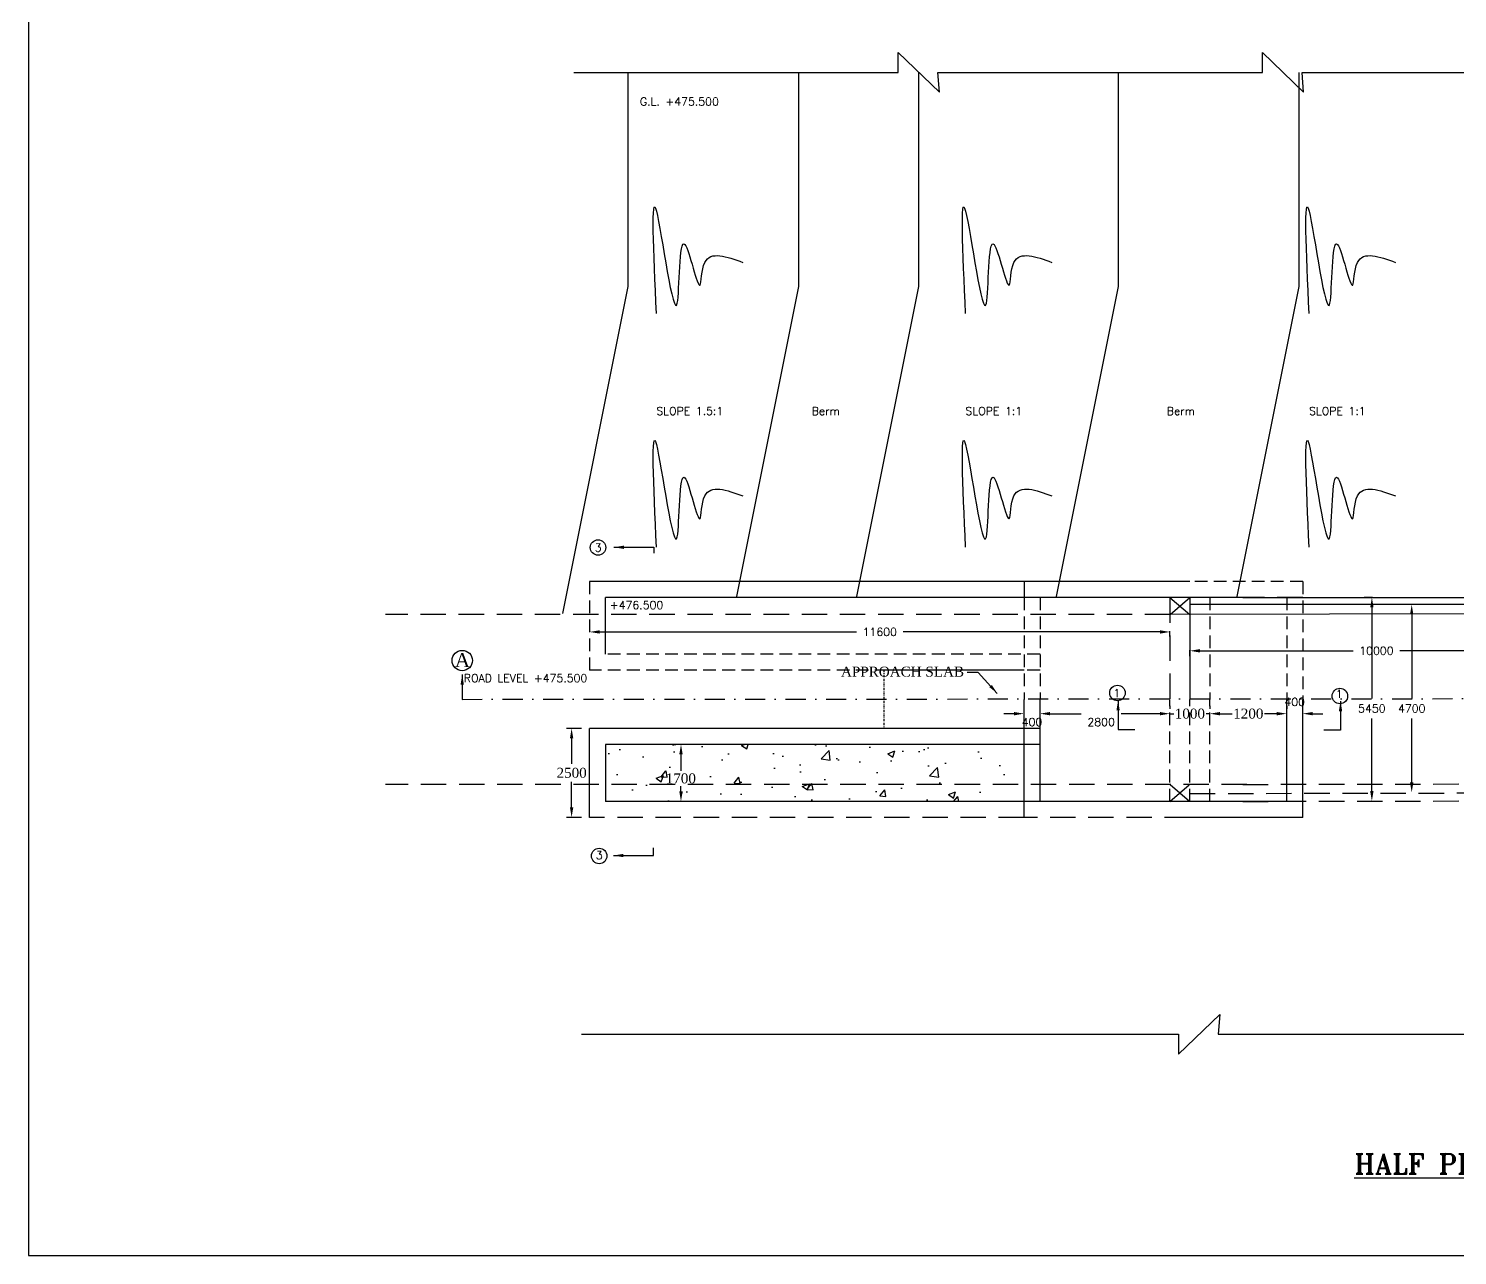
# Model space of a CAD drawing. Header units: millimetres. Extents: x 396 to 1487, y 1636 to 2989.
# Drawn here: x 396.4 to 753.3, y 1636.4 to 1943 of the extents above; entities that cross this region are included whole.
import ezdxf
from ezdxf.enums import TextEntityAlignment as Align

# ---------------------------------------------------------------- set-up
doc = ezdxf.new("R2010")
doc.units = ezdxf.units.MM
for name, pattern in [('DASHDOT', [1, 0.5, -0.25, 0, -0.25]), ('DASHDOTX2', [2, 1, -0.5, 0, -0.5]), ('HIDDEN', [9.525, 6.35, -3.175])]:
    doc.linetypes.add(name, pattern=pattern)
doc.styles.add('ROMANS', font='romans')
doc.styles.add('ROMANT', font='romant')
doc.styles.get("Standard").update_dxf_attribs({"font": 'times.ttf'})
doc.styles.add('TIMES NEW ROMAN', font='times.ttf')
doc.dimstyles.new('ISO-25', dxfattribs={"dimtxt": 2.5, "dimasz": 2.5, "dimexe": 1.25, "dimexo": 2, "dimtad": 0, "dimtih": 1, "dimtoh": 1, "dimlfac": 100, "dimtxsty": 'TIMES NEW ROMAN', "dimcen": 2.5, "dimadec": 0, "dimazin": 0, "dimtfac": 1, "dimtmove": 0, "dimatfit": 3, "dimfxl": 1, "dimarcsym": 0})
doc.dimstyles.get("Standard").update_dxf_attribs({"dimtxt": 2, "dimasz": 2.5, "dimexe": 0.18, "dimexo": 0.18, "dimgap": 1.5, "dimtad": 0, "dimtih": 1, "dimtoh": 1, "dimdec": 0, "dimlfac": 100, "dimzin": 0, "dimdsep": 46, "dimtxsty": 'ROMANS', "dimcen": 0.09, "dimadec": 0, "dimazin": 0, "dimtfac": 1, "dimtdec": 0, "dimtofl": 0, "dimtmove": 1, "dimatfit": 1, "dimfxl": 1, "dimtolj": 1, "dimtzin": 0, "dimarcsym": 0})
doc.dimstyles.new('STANDARD$0', dxfattribs={"dimscale": 88.888889, "dimtxt": 0.02, "dimasz": 0.02, "dimexe": 0.1, "dimexo": 0.1, "dimgap": 0.09, "dimtad": 2, "dimtih": 1, "dimtoh": 1, "dimdec": 0, "dimzin": 1, "dimdsep": 46, "dimtxsty": 'Standard', "dimcen": 0.09, "dimadec": 0, "dimazin": 0, "dimtfac": 1, "dimtdec": 4, "dimtofl": 0, "dimtmove": 0, "dimatfit": 3, "dimfxl": 1, "dimtolj": 1, "dimtzin": 1, "dimarcsym": 0})

# ---------------------------------------------------------------- blocks, each defined once
blk = doc.blocks.new('A$C697F229C')
at = {"style": 'ROMANT'}
blk.add_text('%%UHALF PLAN AT TOP AND HALF PLAN AT BOTTOM', height=5, dxfattribs=at).set_placement((100.38, 1), align=Align.CENTER)
blk = doc.blocks.new('*D38')
at = {"color": 0, "lineweight": -2, "transparency": 16777216}
for p, q in [((741.91, 1796.6), (741.91, 1775.6)), ((741.91, 1754.6), (741.91, 1770.6))]:
    blk.add_line(p, q, dxfattribs=at)
at = {"color": 0, "transparency": 16777216}
for points in [[(741.49, 1796.6), (742.32, 1796.6), (741.91, 1799.1)], [(741.49, 1754.6), (742.32, 1754.6), (741.91, 1752.1)]]:
    blk.add_solid(points, dxfattribs=at)
at = {"layer": 'Defpoints', "color": 0, "transparency": 16777216}
for p in [(741.91, 1799.1), (741.91, 1752.1), (741.91, 1752.1)]:
    blk.add_point(p, dxfattribs=at)
at = {"color": 0, "transparency": 16777216, "insert": (741.91, 1773.1), "char_height": 2, "attachment_point": 5, "style": 'ROMANS'}
blk.add_mtext('\\A1;4700', dxfattribs=at)
blk = doc.blocks.new('*D39')
at = {"color": 0, "lineweight": -2, "transparency": 16777216}
for p, q in [((730.05, 1800.88), (732.14, 1800.88)), ((731.96, 1798.38), (731.96, 1775.6)), ((731.96, 1752.44), (731.96, 1770.6)), ((730.06, 1749.94), (732.14, 1749.94))]:
    blk.add_line(p, q, dxfattribs=at)
at = {"color": 0, "transparency": 16777216}
for points in [[(731.54, 1798.38), (732.37, 1798.38), (731.96, 1800.88)], [(731.54, 1752.44), (732.37, 1752.44), (731.96, 1749.94)]]:
    blk.add_solid(points, dxfattribs=at)
at = {"layer": 'Defpoints', "color": 0, "transparency": 16777216}
for p in [(729.87, 1800.88), (729.88, 1749.94), (731.96, 1749.94)]:
    blk.add_point(p, dxfattribs=at)
at = {"color": 0, "transparency": 16777216, "insert": (731.96, 1773.1), "char_height": 2, "attachment_point": 5, "style": 'ROMANS'}
blk.add_mtext('\\A1;5450', dxfattribs=at)
blk = doc.blocks.new('*D40')
at = {"color": 0, "lineweight": -2, "transparency": 16777216}
for p, q in [((708.18, 1771.8), (705.68, 1771.8)), ((710.68, 1770.36), (710.68, 1771.98)), ((714.68, 1770.36), (714.68, 1771.98)), ((717.18, 1771.8), (719.68, 1771.8))]:
    blk.add_line(p, q, dxfattribs=at)
at = {"color": 0, "transparency": 16777216}
for points in [[(708.18, 1772.22), (708.18, 1771.38), (710.68, 1771.8)], [(717.18, 1772.22), (717.18, 1771.38), (714.68, 1771.8)]]:
    blk.add_solid(points, dxfattribs=at)
at = {"layer": 'Defpoints', "color": 0, "transparency": 16777216}
for p in [(714.68, 1771.8), (710.68, 1770.18), (714.68, 1770.18)]:
    blk.add_point(p, dxfattribs=at)
at = {"color": 0, "transparency": 16777216, "insert": (712.68, 1774.73), "char_height": 2, "attachment_point": 5, "style": 'ROMANS'}
blk.add_mtext('\\A1;400', dxfattribs=at)
blk = doc.blocks.new('*D41')
at = {"color": 0, "lineweight": -2, "transparency": 16777216}
for p, q in [((678.99, 1771.8), (676.49, 1771.8)), ((681.49, 1773.8), (681.49, 1773.05)), ((681.49, 1771.8), (682.46, 1771.8)), ((691.49, 1771.8), (690.53, 1771.8)), ((691.49, 1773.8), (691.49, 1773.05)), ((693.99, 1771.8), (696.49, 1771.8))]:
    blk.add_line(p, q, dxfattribs=at)
at = {"color": 0, "transparency": 16777216}
for points in [[(678.99, 1772.22), (678.99, 1771.38), (681.49, 1771.8)], [(693.99, 1772.22), (693.99, 1771.38), (691.49, 1771.8)]]:
    blk.add_solid(points, dxfattribs=at)
at = {"layer": 'Defpoints', "color": 0, "transparency": 16777216}
for p in [(681.49, 1771.8), (691.49, 1771.8), (691.49, 1771.8)]:
    blk.add_point(p, dxfattribs=at)
at = {"color": 0, "transparency": 16777216, "insert": (686.49, 1771.8), "char_height": 2.5, "attachment_point": 5, "style": 'TIMES NEW ROMAN'}
blk.add_mtext('1000', dxfattribs=at)
blk = doc.blocks.new('*D42')
at = {"color": 0, "lineweight": -2, "transparency": 16777216}
for p, q in [((686.49, 1786.18), (686.49, 1787.7)), ((688.99, 1787.52), (727.25, 1787.52)), ((777.18, 1787.52), (738.92, 1787.52)), ((779.68, 1786.59), (779.68, 1787.7))]:
    blk.add_line(p, q, dxfattribs=at)
at = {"color": 0, "transparency": 16777216}
for points in [[(688.99, 1787.94), (688.99, 1787.1), (686.49, 1787.52)], [(777.18, 1787.94), (777.18, 1787.1), (779.68, 1787.52)]]:
    blk.add_solid(points, dxfattribs=at)
at = {"layer": 'Defpoints', "color": 0, "transparency": 16777216}
for p in [(686.49, 1786), (779.68, 1787.52), (779.68, 1786.41)]:
    blk.add_point(p, dxfattribs=at)
at = {"color": 0, "transparency": 16777216, "insert": (733.09, 1787.52), "char_height": 2, "attachment_point": 5, "style": 'ROMANS'}
blk.add_mtext('\\A1;10000', dxfattribs=at)
blk = doc.blocks.new('*D49')
at = {"color": 0, "lineweight": -2, "transparency": 16777216}
for p, q in [((536.52, 1792.4), (536.52, 1792.41)), ((539.02, 1792.23), (603.17, 1792.23)), ((678.99, 1792.23), (614.84, 1792.23)), ((681.49, 1791.12), (681.49, 1792.41))]:
    blk.add_line(p, q, dxfattribs=at)
at = {"color": 0, "transparency": 16777216}
for points in [[(539.02, 1792.65), (539.02, 1791.81), (536.52, 1792.23)], [(678.99, 1792.65), (678.99, 1791.81), (681.49, 1792.23)]]:
    blk.add_solid(points, dxfattribs=at)
at = {"layer": 'Defpoints', "color": 0, "transparency": 16777216}
for p in [(536.52, 1792.22), (681.49, 1792.23), (681.49, 1790.94)]:
    blk.add_point(p, dxfattribs=at)
at = {"color": 0, "transparency": 16777216, "insert": (609.01, 1792.23), "char_height": 2, "attachment_point": 5, "style": 'ROMANS'}
blk.add_mtext('\\A1;11600', dxfattribs=at)
blk = doc.blocks.new('*D44')
at = {"color": 0, "lineweight": -2, "transparency": 16777216}
for p, q in [((642.55, 1771.8), (640.05, 1771.8)), ((645.05, 1770.36), (645.05, 1771.98)), ((649.05, 1770.36), (649.05, 1771.98)), ((651.55, 1771.8), (654.05, 1771.8))]:
    blk.add_line(p, q, dxfattribs=at)
at = {"color": 0, "transparency": 16777216}
for points in [[(642.55, 1772.22), (642.55, 1771.38), (645.05, 1771.8)], [(651.55, 1772.22), (651.55, 1771.38), (649.05, 1771.8)]]:
    blk.add_solid(points, dxfattribs=at)
at = {"layer": 'Defpoints', "color": 0, "transparency": 16777216}
for p in [(649.05, 1771.8), (645.05, 1770.18), (649.05, 1770.18)]:
    blk.add_point(p, dxfattribs=at)
at = {"color": 0, "transparency": 16777216, "insert": (647.05, 1769.72), "char_height": 2, "attachment_point": 5, "style": 'ROMANS'}
blk.add_mtext('\\A1;400', dxfattribs=at)
blk = doc.blocks.new('*D46')
at = {"color": 0, "linetype": 'HIDDEN', "lineweight": -2, "transparency": 16777216}
for p, q in [((534.52, 1768.13), (530.78, 1768.13)), ((532.03, 1765.63), (532.03, 1758.9)), ((532.03, 1748.39), (532.03, 1755.11)), ((534.52, 1745.89), (530.78, 1745.89))]:
    blk.add_line(p, q, dxfattribs=at)
at = {"color": 0, "linetype": 'HIDDEN', "transparency": 16777216}
for points in [[(531.61, 1765.63), (532.45, 1765.63), (532.03, 1768.13)], [(531.61, 1748.39), (532.45, 1748.39), (532.03, 1745.89)]]:
    blk.add_solid(points, dxfattribs=at)
at = {"layer": 'Defpoints', "color": 0, "linetype": 'HIDDEN', "transparency": 16777216}
for p in [(532.03, 1768.13), (536.52, 1768.13), (536.52, 1745.89)]:
    blk.add_point(p, dxfattribs=at)
at = {"color": 0, "linetype": 'HIDDEN', "transparency": 16777216, "insert": (532.03, 1757.01), "char_height": 2.5, "attachment_point": 5, "style": 'TIMES NEW ROMAN'}
blk.add_mtext('2500', dxfattribs=at)
blk = doc.blocks.new('*D47')
at = {"color": 0, "lineweight": -2, "transparency": 16777216}
for p, q in [((557.35, 1764.13), (558.1, 1764.13)), ((559.35, 1761.63), (559.35, 1757.51)), ((559.35, 1752.38), (559.35, 1753.71)), ((561.35, 1749.88), (560.6, 1749.88))]:
    blk.add_line(p, q, dxfattribs=at)
at = {"color": 0, "transparency": 16777216}
for points in [[(558.93, 1761.63), (559.77, 1761.63), (559.35, 1764.13)], [(558.93, 1752.38), (559.77, 1752.38), (559.35, 1749.88)]]:
    blk.add_solid(points, dxfattribs=at)
at = {"layer": 'Defpoints', "color": 0, "transparency": 16777216}
for p in [(559.35, 1764.13), (559.35, 1749.88), (559.35, 1749.88)]:
    blk.add_point(p, dxfattribs=at)
at = {"color": 0, "transparency": 16777216, "insert": (559.31, 1755.61), "char_height": 2.5, "attachment_point": 5, "style": 'TIMES NEW ROMAN'}
blk.add_mtext('1700', dxfattribs=at)
blk = doc.blocks.new('*D48')
at = {"color": 0, "lineweight": -2, "transparency": 16777216}
for p, q in [((649.05, 1770.36), (649.05, 1771.98)), ((651.55, 1771.8), (659.29, 1771.8)), ((678.99, 1771.8), (669.34, 1771.8)), ((681.49, 1770.36), (681.49, 1771.98))]:
    blk.add_line(p, q, dxfattribs=at)
at = {"color": 0, "transparency": 16777216}
for points in [[(651.55, 1772.22), (651.55, 1771.38), (649.05, 1771.8)], [(678.99, 1772.22), (678.99, 1771.38), (681.49, 1771.8)]]:
    blk.add_solid(points, dxfattribs=at)
at = {"layer": 'Defpoints', "color": 0, "transparency": 16777216}
for p in [(681.49, 1771.8), (649.05, 1770.18), (681.49, 1770.18)]:
    blk.add_point(p, dxfattribs=at)
at = {"color": 0, "transparency": 16777216, "insert": (664.32, 1769.72), "char_height": 2, "attachment_point": 5, "style": 'ROMANS'}
blk.add_mtext('\\A1;2800', dxfattribs=at)
blk = doc.blocks.new('*D123')
at = {"color": 0, "lineweight": -2, "transparency": 16777216}
for p, q in [((693.99, 1771.8), (697.05, 1771.8)), ((708.18, 1771.8), (705.12, 1771.8)), ((710.68, 1773.8), (710.68, 1773.05)), ((691.49, 1769.8), (691.49, 1770.55))]:
    blk.add_line(p, q, dxfattribs=at)
at = {"color": 0, "transparency": 16777216}
for points in [[(693.99, 1772.22), (693.99, 1771.38), (691.49, 1771.8)], [(708.18, 1772.22), (708.18, 1771.38), (710.68, 1771.8)]]:
    blk.add_solid(points, dxfattribs=at)
at = {"layer": 'Defpoints', "color": 0, "transparency": 16777216}
for p in [(691.49, 1771.8), (710.68, 1771.8), (710.68, 1771.8)]:
    blk.add_point(p, dxfattribs=at)
at = {"color": 0, "transparency": 16777216, "insert": (701.09, 1771.8), "char_height": 2.5, "attachment_point": 5, "style": 'TIMES NEW ROMAN'}
blk.add_mtext('1200', dxfattribs=at)

msp = doc.modelspace()

# ---------------------------------------------------------------- hatches: boundary and pattern name
h = msp.add_hatch()
h.set_pattern_fill('AR-CONC', color=256, scale=0.75, style=0)
h.paths.add_polyline_path([(722.06363, 1909.43277, 1), (710.55981, 1909.43277, 1)])
h.paths.add_polyline_path([(712.8149, 1908.01211), (719.24347, 1908.01211), (719.24347, 1911.01211), (712.8149, 1911.01211)], flags=24)
at = {"linetype": 'HIDDEN'}
h = msp.add_hatch(dxfattribs=at)
h.set_pattern_fill('AR-CONC', color=256, scale=0.1, style=0)
h.set_pattern_definition([(50, (0, 0), (18.21847, -1.59391), [1.905, -20.955]), (355, (0, 0), (-3.52428, 19.10566), [1.524, -16.764]), (100.451, (1.518, -0.133), (14.69425, 17.51167), [1.619, -17.809]), (46.1842, (0, 5.08), (27.1079, -4.20423), [2.8575, -31.4325]), (96.6356, (2.26, 4.73), (23.74042, 24.74256), [2.4285, -26.7135]), (351.184, (0, 5.08), (23.74046, 24.7425), [2.286, -25.146]), (21, (2.54, 3.81), (15.16149, -10.22655), [1.905, -20.955]), (326, (2.54, 3.81), (6.1802, 18.4188), [1.524, -16.764]), (71.4514, (3.803, 2.958), (21.34165, 8.19229), [1.619, -17.809]), (37.5, (0, 0), (0.30886, 8.455504), [0, -16.5608, 0, -17.018, 0, -16.8275]), (7.5, (0, 0), (6.681966, 10.018057), [0, -9.7028, 0, -16.1798, 0, -6.4135]), (327.5, (-5.664, 0), (13.55906, -0.572874), [0, -6.35, 0, -19.812, 0, -26.289]), (317.5, (-8.204, 0), (14.81292, 2.54265), [0, -8.255, 0, -13.1572, 0, -18.669])])
h.paths.add_polyline_path([(645.04976, 1764.12886), (540.51903, 1764.12886), (540.51903, 1754.1286), (645.04976, 1754.1286)])
h.paths.add_polyline_path([(645.04976, 1754.1286), (540.51903, 1754.1286), (540.51903, 1749.88555), (645.04976, 1749.88138), (645.04976, 1749.88521)])

# ---------------------------------------------------------------- linework, layer by layer
for p, q in [((396.35892, 2231.39585), (396.35892, 1636.39585)), ((613.61822, 1937.08614), (623.91613, 1927.17732)), ((613.61822, 1932.07125), (613.61822, 1937.08614)), ((704.61205, 1937.08614), (714.90996, 1927.17732)), ((704.61205, 1932.07125), (704.61205, 1937.08614)), ((532.54131, 1932.07125), (602.60266, 1932.07125)), ((546.06161, 1932.07125), (546.06161, 1878.55433)), ((588.72161, 1932.07125), (588.72161, 1878.55433)), ((602.60266, 1932.07125), (613.61822, 1932.07125)), ((618.72161, 1932.07125), (618.72161, 1878.55433)), ((623.53514, 1932.07125), (693.59649, 1932.07125)), ((623.91613, 1927.17732), (623.53514, 1932.07125)), ((668.56627, 1932.07125), (668.56627, 1878.55433)), ((693.59649, 1932.07125), (704.61205, 1932.07125)), ((713.67604, 1932.07125), (713.67604, 1878.55433)), ((714.90996, 1927.17732), (714.52897, 1932.07125)), ((714.52897, 1932.07125), (819.67604, 1932.07125)), ((546.06161, 1878.55433), (529.72131, 1796.85284)), ((588.72161, 1878.55433), (573.22607, 1801.07664)), ((618.72161, 1878.55433), (603.22607, 1801.07664)), ((668.56627, 1878.55433), (653.07074, 1801.07664)), ((713.67604, 1878.55433), (698.18051, 1801.07664)), ((645.04976, 1804.8786), (536.51914, 1804.8786)), ((686.49442, 1804.8786), (645.04976, 1804.8786)), ((694.68051, 1800.8786), (540.51903, 1800.8786)), ((540.51903, 1791.6353), (540.51903, 1800.8786)), ((681.49442, 1800.8786), (686.49442, 1796.6286)), ((681.60613, 1796.6286), (686.49442, 1800.8786)), ((686.49442, 1800.8786), (686.49442, 1775.3786)), ((699.68051, 1800.8786), (694.68051, 1800.8786)), ((699.68051, 1800.8786), (819.68051, 1800.8786)), ((819.68051, 1796.85284), (681.60613, 1796.6286)), ((819.67604, 1799.10284), (686.49442, 1799.10284)), ((645.04976, 1782.6353), (610.04976, 1782.6353)), ((645.04976, 1749.88521), (645.04976, 1775.38521)), ((649.04976, 1749.88521), (649.04976, 1775.38521)), ((710.68051, 1749.8786), (710.68051, 1775.3786)), ((714.68051, 1745.8786), (714.68051, 1775.3786)), ((536.51914, 1745.88555), (536.51886, 1768.12886)), ((649.04976, 1768.12886), (536.51886, 1768.12886)), ((540.51903, 1764.12886), (540.51903, 1749.88555)), ((649.04976, 1764.12886), (540.51903, 1764.12886)), ((714.68051, 1749.8786), (540.51903, 1749.88555)), ((699.68051, 1749.8786), (694.68051, 1749.8786)), ((714.68051, 1745.8786), (686.49313, 1745.8786)), ((683.67957, 1686.72252), (693.97748, 1696.63134)), ((693.97748, 1696.63134), (693.59649, 1691.73742)), ((534.51914, 1691.73742), (683.67957, 1691.73742)), ((683.67957, 1691.73742), (683.67957, 1686.72252)), ((693.59649, 1691.73742), (819.67604, 1691.73742)), ((396.35892, 1636.39585), (592.00045, 1636.39585)), ((592.00045, 1636.39585), (1487.00045, 1636.39585))]:
    msp.add_line(p, q)
at = {"linetype": 'HIDDEN', "ltscale": 0.5}
for p, q in [((536.51914, 1804.8786), (536.51886, 1782.6353)), ((714.68051, 1804.8786), (686.49442, 1804.8786)), ((714.68051, 1804.8786), (714.68051, 1775.3786)), ((645.04976, 1800.8786), (645.04976, 1775.3786)), ((649.04976, 1800.8786), (649.04976, 1775.3786)), ((691.49442, 1800.8786), (691.49442, 1775.3786)), ((710.68051, 1800.8786), (710.68051, 1775.3786)), ((649.04976, 1786.6353), (540.51897, 1786.6353)), ((649.04976, 1782.6353), (536.51886, 1782.6353)), ((681.49442, 1749.8786), (681.49442, 1775.3786)), ((686.49442, 1749.8786), (686.49442, 1775.3786)), ((691.49442, 1749.8786), (691.49442, 1775.3786))]:
    msp.add_line(p, q, dxfattribs=at)
at = {"linetype": 'HIDDEN'}
for p, q in [((645.04976, 1804.8786), (645.04976, 1800.8786)), ((714.68051, 1800.8786), (674.68051, 1800.8786)), ((681.49442, 1800.8786), (681.49442, 1775.3786)), ((681.60613, 1796.6286), (485.49183, 1796.6286)), ((540.51897, 1786.6353), (540.51903, 1791.6353)), ((700.74898, 1754.1286), (485.49183, 1754.1286)), ((681.49442, 1749.8786), (686.49442, 1754.1286)), ((681.60613, 1754.1286), (686.49442, 1749.8786)), ((699.68051, 1754.1286), (819.67604, 1754.35284)), ((645.04976, 1745.8786), (645.04976, 1749.88521)), ((686.49442, 1751.85396), (819.67604, 1752.10284)), ((699.68051, 1749.8786), (819.67604, 1750.10284)), ((645.04976, 1745.8786), (536.51921, 1745.8786)), ((686.49313, 1745.8786), (645.04976, 1745.8786))]:
    msp.add_line(p, q, dxfattribs=at)
at = {"linetype": 'DASHDOT'}
msp.add_line((610.04976, 1782.6353), (610.04976, 1768.12886), dxfattribs=at)
at = {"linetype": 'DASHDOTX2', "ltscale": 5}
msp.add_line((504.70132, 1775.38368), (819.67604, 1775.60284), dxfattribs=at)
for centre, radius in [((538.62494, 1813.33448), 1.93746), ((504.70132, 1785.08368), 2.54951), ((668.39675, 1776.98062), 1.93746), ((723.97011, 1776.2098), 1.93746), ((538.91577, 1736.23712), 1.93746)]:
    msp.add_circle(centre, radius)
for points in [[(553.20203, 1871.79362), (553.20203, 1897.4022), (558.42223, 1874.4019), (560.32048, 1889.10312), (564.11699, 1878.90712), (565.3034, 1884.59791), (574.79467, 1884.59791)], [(630.44422, 1871.79362), (630.44422, 1897.4022), (635.66441, 1874.4019), (637.56267, 1889.10312), (641.35918, 1878.90712), (642.54558, 1884.59791), (652.03685, 1884.59791)], [(716.26286, 1871.79362), (716.26286, 1897.4022), (721.48306, 1874.4019), (723.38131, 1889.10312), (727.17782, 1878.90712), (728.36423, 1884.59791), (737.8555, 1884.59791)], [(553.20203, 1813.43276), (553.20203, 1839.04133), (558.42223, 1816.04104), (560.32048, 1830.74226), (564.11699, 1820.54625), (565.3034, 1826.23705), (574.79467, 1826.23705)], [(630.44422, 1813.43276), (630.44422, 1839.04133), (635.66441, 1816.04104), (637.56267, 1830.74226), (641.35918, 1820.54625), (642.54558, 1826.23705), (652.03685, 1826.23705)], [(716.26286, 1813.43276), (716.26286, 1839.04133), (721.48306, 1816.04104), (723.38131, 1830.74226), (727.17782, 1820.54625), (728.36423, 1826.23705), (737.8555, 1826.23705)]]:
    msp.add_spline(points, degree=3)

# ---------------------------------------------------------------- block references
msp.add_blockref('A$C697F229C', (713.12246, 1655.78174))

# ---------------------------------------------------------------- texts
at = {"style": 'ROMANS'}
for s, p in [('G.L. +475.500', (549.09801, 1923.78135)), ('SLOPE 1.5:1', (553.18779, 1846.44662)), ('Berm', (592.00862, 1846.44662)), ('SLOPE 1:1', (630.42998, 1846.44662)), ('Berm', (680.72818, 1846.44662)), ('SLOPE 1:1', (716.24862, 1846.44662)), (' +476.500', (540.18686, 1797.94771)), (' ROAD LEVEL +475.500', (503.7254, 1779.67098)), ('1', (667.379, 1775.93361)), ('1', (722.94704, 1775.74434))]:
    msp.add_text(s, height=2, dxfattribs=at).set_placement(p)
for p in [(537.80161, 1812.26639), (538.09245, 1735.43109)]:
    msp.add_text('3', height=2, rotation=1.1437669, dxfattribs=at).set_placement(p)
for s, insert, char_height, width, attachment_point in [('A', (502.83637, 1786.93673), 3.5, 4.365, 1), ('APPROACH SLAB', (630.06562, 1783.55588), 2.5, 100, 3)]:
    msp.add_mtext(s, dxfattribs=dict(insert=insert, char_height=char_height, width=width, attachment_point=attachment_point))

# ---------------------------------------------------------------- dimensions: what is measured, and where the dimension line sits
for base, p1, p2, text, dimstyle, override, picture, middle in [((731.95611, 1749.93503), (729.87476, 1800.8786), (729.87508, 1749.93503), '5450', 'STANDARD$0', {"dimscale": 1, "dimtxt": 2, "dimasz": 2.5, "dimexe": 0.18, "dimexo": 0.18, "dimgap": 1.5, "dimtad": 0, "dimlfac": 100, "dimzin": 0, "dimtxsty": 'ROMANS', "dimtdec": 0, "dimtmove": 1, "dimatfit": 1, "dimtzin": 0}, '*D39', (731.95611, 1773.10284)), ((559.35015, 1749.8786), (559.35015, 1764.1286), (559.35009, 1749.8786), '1700', 'ISO-25', {"dimtmove": 2}, '*D47', (559.3074, 1755.60587))]:
    dim = msp.add_linear_dim(base=base, p1=p1, p2=p2, angle=90, text=text, dimstyle=dimstyle, override=override)
    dim.commit()
    dim.dimension.update_dxf_attribs({"geometry": picture, "text_midpoint": middle, "dimtype": 160})
dim = msp.add_linear_dim(base=(741.90679, 1752.10284), p1=(741.90679, 1799.10284), p2=(741.90679, 1752.10284), angle=90, dimstyle='STANDARD$0', override={"dimscale": 1, "dimtxt": 2, "dimasz": 2.5, "dimexe": 0.18, "dimexo": 0.18, "dimgap": 1.5, "dimtad": 0, "dimlfac": 100, "dimzin": 0, "dimtxsty": 'ROMANS', "dimtdec": 0, "dimtmove": 1, "dimatfit": 1, "dimtzin": 0})
dim.commit()
dim.dimension.update_dxf_attribs({"geometry": '*D38', "text_midpoint": (741.90679, 1773.10284), "dimtype": 160})
for base, p1, p2, text, override, picture, middle in [((681.49442, 1792.22881), (536.51898, 1792.22105), (681.49442, 1790.94015), '11600', {"dimscale": 1, "dimtxt": 2, "dimasz": 2.5, "dimexe": 0.18, "dimexo": 0.18, "dimgap": 1.5, "dimtad": 0, "dimlfac": 100, "dimzin": 0, "dimtxsty": 'ROMANS', "dimtdec": 0, "dimtmove": 2, "dimatfit": 1, "dimtzin": 0}, '*D49', (609.0067, 1792.22881)), ((779.68051, 1787.51962), (686.49442, 1786.00449), (779.68051, 1786.40873), '10000', {"dimscale": 1, "dimtxt": 2, "dimasz": 2.5, "dimexe": 0.18, "dimexo": 0.18, "dimgap": 1.5, "dimtad": 0, "dimlfac": 100, "dimzin": 0, "dimtxsty": 'ROMANS', "dimtdec": 0, "dimtmove": 1, "dimatfit": 1, "dimtzin": 0}, '*D42', (733.08746, 1787.51962)), ((714.68051, 1771.79946), (710.68051, 1770.17783), (714.68051, 1770.17783), '400', {"dimscale": 1, "dimtxt": 2, "dimasz": 2.5, "dimexe": 0.18, "dimexo": 0.18, "dimgap": 1.5, "dimtad": 0, "dimlfac": 100, "dimzin": 0, "dimtxsty": 'ROMANS', "dimtdec": 0, "dimtmove": 2, "dimatfit": 1, "dimtzin": 0}, '*D40', (712.68051, 1774.72946))]:
    dim = msp.add_linear_dim(base=base, p1=p1, p2=p2, text=text, dimstyle='STANDARD$0', override=override)
    dim.commit()
    dim.dimension.update_dxf_attribs({"geometry": picture, "text_midpoint": middle})
for base, p1, p2, text, picture, middle in [((649.04976, 1771.79946), (645.04976, 1770.17783), (649.04976, 1770.17783), '400', '*D44', (647.04976, 1769.72288)), ((681.49442, 1771.79946), (649.04976, 1770.17783), (681.49442, 1770.17783), '2800', '*D48', (664.3179, 1769.72288))]:
    dim = msp.add_linear_dim(base=base, p1=p1, p2=p2, text=text, dimstyle='STANDARD$0', override={"dimscale": 1, "dimtxt": 2, "dimasz": 2.5, "dimexe": 0.18, "dimexo": 0.18, "dimgap": 1.5, "dimtad": 0, "dimlfac": 100, "dimzin": 0, "dimtxsty": 'ROMANS', "dimtdec": 0, "dimtmove": 2, "dimatfit": 1, "dimtzin": 0})
    dim.commit()
    dim.dimension.update_dxf_attribs({"geometry": picture, "text_midpoint": middle, "dimtype": 160})
dim = msp.add_linear_dim(base=(691.49442, 1771.79946), p1=(681.49442, 1771.79946), p2=(691.49442, 1771.79946), dimstyle='ISO-25')
dim.commit()
dim.dimension.update_dxf_attribs({"geometry": '*D41', "text_midpoint": (686.49442, 1771.79946)})
dim = msp.add_linear_dim(base=(710.68051, 1771.79946), p1=(691.49442, 1771.79946), p2=(710.68051, 1771.79946), text='1200', dimstyle='ISO-25')
dim.commit()
dim.dimension.update_dxf_attribs({"geometry": '*D123', "text_midpoint": (701.08746, 1771.79946)})
at = {"linetype": 'HIDDEN'}
dim = msp.add_linear_dim(base=(532.0291, 1768.12886), p1=(536.51914, 1745.88555), p2=(536.51892, 1768.12886), angle=90, text='2500', dimstyle='ISO-25', dxfattribs=at)
dim.commit()
dim.dimension.update_dxf_attribs({"geometry": '*D46', "text_midpoint": (532.0291, 1757.00721)})

# ---------------------------------------------------------------- leaders
for points, dimstyle, override in [([(542.61278, 1813.38861), (552.56717, 1813.38861), (552.56717, 1811.93983)], 'Standard', {"dimgap": 1.5, "dimtad": 0}), ([(504.70132, 1781.58368), (504.70132, 1775.38368)], 'Standard', {"dimgap": 0.09, "dimtad": 0}), ([(638.38352, 1776.86061), (633.62674, 1782.08164), (630.85074, 1782.08164)], 'ISO-25', {"dimgap": 0.625, "dimtad": 0}), ([(668.55706, 1775.11473), (668.55706, 1767.87397), (672.77052, 1767.87397)], 'Standard', {"dimgap": 1.5, "dimtad": 0}), ([(724.1251, 1774.92545), (724.1251, 1767.68469), (719.93918, 1767.68469)], 'Standard', {"dimgap": 1.5, "dimtad": 0}), ([(542.47157, 1736.34348), (552.51294, 1736.34348), (552.51294, 1738.2592)], 'Standard', {"dimgap": 1.5, "dimtad": 0})]:
    msp.add_leader(points, dimstyle=dimstyle, override=override)

doc.saveas('drawing.dxf')
